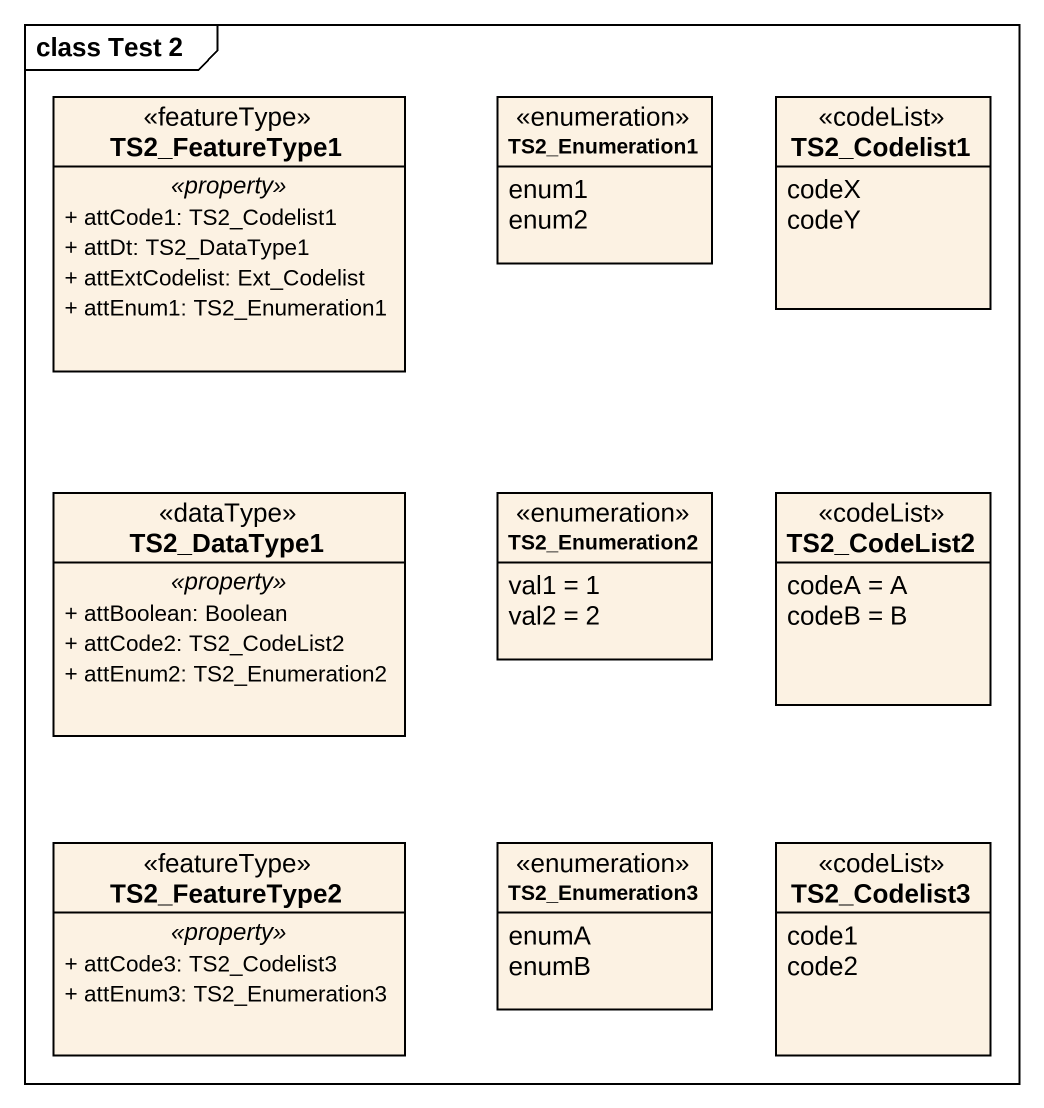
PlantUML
@startuml
mainframe class Test 2
hide circle
hide empty members
skinparam classAttributeIconSize 0
class TS2_FeatureType1 <<featureType>> {
  .. <<property>> ..
  + attCode1: TS2_Codelist1
  + attDt: TS2_DataType1
  + attExtCodelist: Ext_Codelist
  + attEnum1: TS2_Enumeration1
}
enum TS2_Enumeration1 {
  enum1
  enum2
}
class TS2_Codelist1 <<codeList>> {
  codeX
  codeY
}
class TS2_DataType1 <<dataType>> {
  .. <<property>> ..
  + attBoolean: Boolean
  + attCode2: TS2_CodeList2
  + attEnum2: TS2_Enumeration2
}
enum TS2_Enumeration2 {
  val1 = 1
  val2 = 2
}
class TS2_CodeList2 <<codeList>> {
  codeA = A
  codeB = B
}
class TS2_FeatureType2 <<featureType>> {
  .. <<property>> ..
  + attCode3: TS2_Codelist3
  + attEnum3: TS2_Enumeration3
}
enum TS2_Enumeration3 {
  enumA
  enumB
}
class TS2_Codelist3 <<codeList>> {
  code1
  code2
}
@enduml
